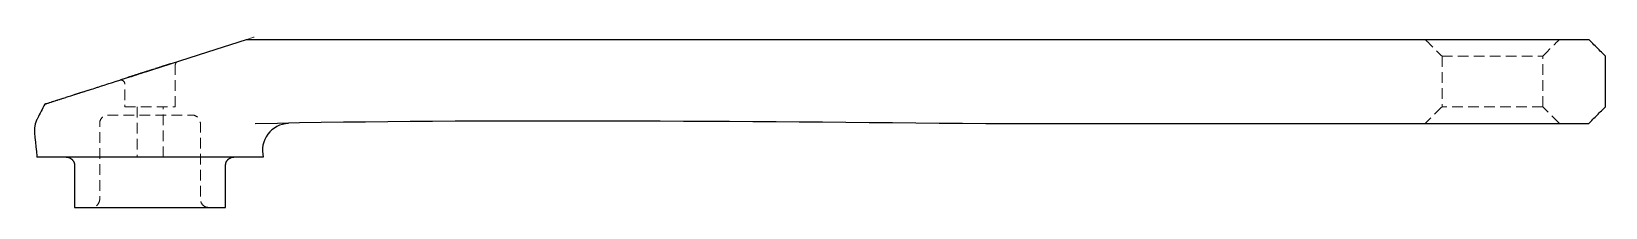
# Model space of a CAD drawing. Header units: millimetres. Extents: x -14 to 173, y -15 to 6.
import ezdxf

# ---------------------------------------------------------------- set-up
doc = ezdxf.new("R2010")
doc.units = ezdxf.units.MM
doc.linetypes.add('HIDDEN', pattern=[1.905, 1.27, -0.635])

msp = doc.modelspace()

# ---------------------------------------------------------------- linework, layer by layer
at = {"color": 7, "linetype": 'HIDDEN', "lineweight": 18}
for p, q in [((4.09, 2.63), (11.5, 5)), ((154, 3), (166, 3)), ((154, 3), (154, -3)), ((166, -3), (166, 3)), ((-3.64, 0.15), (-5.51, -0.44)), ((-7.76, -1.16), (-9.88, -1.84)), ((-7.71, -1.15), (-7.72, -1.15)), ((-7.63, -1.12), (-7.63, -1.12)), ((-5.74, -0.52), (-7.36, -1.04)), ((-12.44, -2.66), (-12.45, -2.66)), ((-12.35, -2.63), (-12.35, -2.63)), ((-12.16, -2.57), (-12.2, -2.58)), ((-10.04, -1.89), (-10.34, -1.99)), ((-3, -2.77), (-3, -3)), ((-3, -3), (3, -3)), ((-1.55, -3), (-1.55, -9)), ((1.55, -9), (1.55, -3)), ((166, -3), (154, -3))]:
    msp.add_line(p, q, dxfattribs=at)
at = {"color": 7, "linetype": 'Continuous', "lineweight": 25}
for p, q in [((173.49, -3), (173.49, 3)), ((-12.55, -2.69), (-12.55, -2.69)), ((-12.48, -2.67), (-12.49, -2.68)), ((99.63, -5), (112, -5)), ((13.5, -9), (-13.5, -9)), ((-9, -15), (9, -15))]:
    msp.add_line(p, q, dxfattribs=at)
at = {"color": 7, "linetype": 'Continuous', "lineweight": 25, "flags": 128}
for points in [[(-12.16, -2.57), (-12.08, -2.55), (-11.99, -2.52), (-11.95, -2.5), (-11.8, -2.46), (-11.79, -2.45), (-11.63, -2.4), (-11.56, -2.38), (-11.45, -2.34), (-11.3, -2.3), (-11.25, -2.28), (-11.04, -2.21), (-11.01, -2.2), (-10.81, -2.14), (-10.7, -2.1), (-10.57, -2.06), (-10.36, -1.99), (-10.31, -1.98), (-10.03, -1.89), (-9.99, -1.88), (-9.75, -1.8), (-9.6, -1.75), (-9.44, -1.7), (-9.19, -1.62), (-9.13, -1.6), (-8.8, -1.5), (-8.75, -1.48), (-8.46, -1.39), (-8.29, -1.33), (-8.11, -1.28), (-7.81, -1.18), (-7.75, -1.16), (-7.37, -1.04), (-7.32, -1.02), (-6.99, -0.92), (-6.8, -0.86), (-6.59, -0.79), (-6.27, -0.69), (-6.19, -0.66), (-5.78, -0.53), (-5.73, -0.51), (-5.36, -0.39), (-5.17, -0.33), (-4.93, -0.26), (-4.59, -0.15), (-4.49, -0.12), (-4.05, 0.02), (-4.01, 0.04), (-3.61, 0.17), (-3.42, 0.23), (-3.16, 0.31), (-2.82, 0.42), (-2.7, 0.46), (-2.24, 0.6), (-2.22, 0.61), (-1.78, 0.75), (-1.61, 0.8), (-1.32, 0.9), (-1, 1), (-0.85, 1.05), (-0.39, 1.2), (-0.39, 1.2), (0.08, 1.34), (0.23, 1.39), (6.88, 3.52), (11.5, 5), (37.87, 5), (99.63, 5), (103.75, 5), (107.87, 5), (112, 5), (116.13, 5), (120.26, 5), (142.79, 5), (143.68, 5), (144.57, 5), (145.46, 5), (146.32, 5), (147.17, 5), (147.99, 5), (148.78, 5), (149.54, 5), (150.26, 5), (150.94, 5), (151.58, 5), (152.2, 5), (152.86, 5), (153.56, 5), (154.31, 5), (155.08, 5), (155.88, 5), (156.71, 5), (157.56, 5), (158.42, 5), (159.28, 5), (160.16, 5), (161.03, 5), (161.9, 5), (162.75, 5), (163.59, 5), (164.41, 5), (165.2, 5), (165.97, 5), (166.69, 5), (167.38, 5), (168.03, 5), (168.63, 5), (169.19, 5), (169.68, 5), (170.13, 5), (170.51, 5), (170.83, 5), (171.1, 5), (171.29, 5), (171.43, 5), (171.49, 5), (171.49, 5)], [(-12.55, -2.69), (-12.55, -2.69), (-12.53, -2.69), (-12.53, -2.69), (-12.5, -2.68), (-12.48, -2.67), (-12.45, -2.66), (-12.4, -2.65), (-12.38, -2.64), (-12.3, -2.62), (-12.3, -2.62), (-12.2, -2.58), (-12.16, -2.57)], [(-10, -9), (-9.98, -9), (-9.91, -9), (-9.88, -9.01), (-9.83, -9.02), (-9.79, -9.02), (-9.74, -9.03), (-9.71, -9.05), (-9.66, -9.06), (-9.62, -9.08), (-9.58, -9.09), (-9.54, -9.11), (-9.5, -9.13), (-9.47, -9.16), (-9.43, -9.18), (-9.39, -9.21), (-9.36, -9.23), (-9.33, -9.26), (-9.29, -9.29), (-9.26, -9.32), (-9.23, -9.36), (-9.21, -9.39), (-9.18, -9.43), (-9.16, -9.46), (-9.13, -9.5), (-9.11, -9.54), (-9.09, -9.58), (-9.08, -9.62), (-9.06, -9.66), (-9.05, -9.7), (-9.03, -9.74), (-9.02, -9.78), (-9.02, -9.83), (-9.01, -9.87), (-9, -9.91), (-9, -9.96), (-9, -10), (-9, -12.5), (-9, -15), (-9, -15)], [(9, -15), (9, -12.5), (9, -10), (9, -9.96), (9, -9.91), (9.01, -9.87), (9.02, -9.83), (9.02, -9.78), (9.03, -9.74), (9.05, -9.7), (9.06, -9.66), (9.08, -9.62), (9.09, -9.58), (9.11, -9.54), (9.13, -9.5), (9.16, -9.46), (9.18, -9.43), (9.21, -9.39), (9.23, -9.36), (9.26, -9.32), (9.29, -9.29), (9.33, -9.26), (9.36, -9.23), (9.39, -9.21), (9.43, -9.18), (9.47, -9.16), (9.5, -9.13), (9.54, -9.11), (9.58, -9.09), (9.62, -9.08), (9.66, -9.06), (9.71, -9.05), (9.74, -9.03), (9.79, -9.02), (9.83, -9.02), (9.88, -9.01), (9.91, -9), (9.98, -9), (10, -9), (10, -9)]]:
    msp.add_lwpolyline(points, dxfattribs=at)
at = {"color": 7, "linetype": 'HIDDEN', "lineweight": 18, "flags": 128}
for points in [[(-5.77, -0.53), (-3.65, 0.15), (-3.61, 0.16), (-3.61, 0.16), (-3.57, 0.17), (-3.57, 0.17), (-3.53, 0.17), (-3.53, 0.17), (-3.48, 0.17), (-3.48, 0.17), (-3.44, 0.17), (-3.44, 0.17), (-3.4, 0.16), (-3.4, 0.16), (-3.36, 0.15), (-3.36, 0.15), (-3.32, 0.14), (-3.32, 0.14), (-3.28, 0.12), (-3.28, 0.12), (-3.24, 0.1), (-3.24, 0.1), (-3.21, 0.08), (-3.21, 0.08), (-3.17, 0.05), (-3.17, 0.05), (-3.14, 0.02), (-3.14, 0.02), (-3.11, -0.01), (-3.11, -0.01), (-3.09, -0.04), (-3.09, -0.04), (-3.06, -0.08), (-3.06, -0.08), (-3.05, -0.12), (-3.05, -0.12), (-3.03, -0.16), (-3.03, -0.16), (-3.02, -0.2), (-3.02, -0.2), (-3.01, -0.24), (-3.01, -0.24), (-3, -0.28), (-3, -0.28), (-3, -0.3), (-3, -0.32), (-3, -2.77), (-3, -3), (-3, -3)], [(-5.17, -0.33), (-5.17, -0.33), (-5.22, -0.35), (-5.39, -0.4)], [(-12.54, -2.69), (-12.54, -2.69), (-12.55, -2.69), (-12.55, -2.69)], [(-12.43, -2.66), (-12.43, -2.66), (-12.48, -2.67), (-12.49, -2.68), (-12.5, -2.68)], [(-12.05, -2.54), (-12.05, -2.54), (-12.16, -2.57), (-12.17, -2.57), (-12.27, -2.61), (-12.29, -2.61)], [(-11.66, -2.41), (-11.75, -2.44), (-11.79, -2.45), (-11.91, -2.49), (-11.98, -2.52)], [(-10.5, -2.04), (-11.8, -2.46), (-11.8, -2.46), (-11.8, -2.46), (-11.8, -2.46), (-11.8, -2.46), (-11.8, -2.46), (-11.8, -2.46), (-11.8, -2.46), (-11.8, -2.46), (-11.79, -2.45), (-11.7, -2.42), (-11.7, -2.42)], [(-11.14, -2.24), (-11.19, -2.26), (-11.3, -2.3), (-11.4, -2.33), (-11.41, -2.33)], [(-10.43, -2.02), (-10.49, -2.04), (-10.53, -2.05)], [(7, -15), (6.98, -15), (6.91, -15), (6.88, -14.99), (6.83, -14.98), (6.79, -14.98), (6.74, -14.97), (6.71, -14.95), (6.66, -14.94), (6.62, -14.92), (6.58, -14.91), (6.54, -14.89), (6.5, -14.87), (6.47, -14.84), (6.43, -14.82), (6.39, -14.79), (6.36, -14.77), (6.33, -14.74), (6.29, -14.71), (6.26, -14.68), (6.23, -14.64), (6.21, -14.61), (6.18, -14.57), (6.16, -14.54), (6.13, -14.5), (6.11, -14.46), (6.09, -14.42), (6.08, -14.38), (6.06, -14.34), (6.05, -14.3), (6.03, -14.26), (6.02, -14.22), (6.02, -14.17), (6.01, -14.13), (6, -14.09), (6, -14.04), (6, -14), (6, -9.5), (6, -5), (6, -4.96), (6, -4.91), (5.99, -4.87), (5.98, -4.83), (5.98, -4.78), (5.97, -4.74), (5.95, -4.7), (5.94, -4.66), (5.92, -4.62), (5.91, -4.58), (5.89, -4.54), (5.87, -4.5), (5.84, -4.46), (5.82, -4.43), (5.79, -4.39), (5.77, -4.36), (5.74, -4.32), (5.71, -4.29), (5.67, -4.26), (5.64, -4.23), (5.61, -4.21), (5.57, -4.18), (5.53, -4.16), (5.5, -4.13), (5.46, -4.11), (5.42, -4.09), (5.38, -4.08), (5.34, -4.06), (5.29, -4.05), (5.26, -4.03), (5.21, -4.02), (5.17, -4.02), (5.12, -4.01), (5.09, -4), (5.08, -4), (5, -4), (0, -4), (-5, -4), (-5.08, -4), (-5.09, -4), (-5.12, -4.01), (-5.17, -4.02), (-5.21, -4.02), (-5.26, -4.03), (-5.29, -4.05), (-5.34, -4.06), (-5.38, -4.08), (-5.42, -4.09), (-5.46, -4.11), (-5.5, -4.13), (-5.53, -4.16), (-5.57, -4.18), (-5.61, -4.21), (-5.64, -4.23), (-5.67, -4.26), (-5.71, -4.29), (-5.74, -4.32), (-5.77, -4.36), (-5.79, -4.39), (-5.82, -4.43), (-5.84, -4.46), (-5.87, -4.5), (-5.89, -4.54), (-5.91, -4.58), (-5.92, -4.62), (-5.94, -4.66), (-5.95, -4.7), (-5.97, -4.74), (-5.98, -4.78), (-5.98, -4.83), (-5.99, -4.87), (-6, -4.91), (-6, -4.96), (-6, -5), (-6, -9.5), (-6, -14), (-6, -14.04), (-6, -14.09), (-6.01, -14.13), (-6.02, -14.17), (-6.02, -14.22), (-6.03, -14.26), (-6.05, -14.3), (-6.06, -14.34), (-6.08, -14.38), (-6.09, -14.42), (-6.11, -14.46), (-6.13, -14.5), (-6.16, -14.54), (-6.18, -14.57), (-6.21, -14.61), (-6.23, -14.64), (-6.26, -14.68), (-6.29, -14.71), (-6.33, -14.74), (-6.36, -14.77), (-6.39, -14.79), (-6.43, -14.82), (-6.47, -14.84), (-6.5, -14.87), (-6.54, -14.89), (-6.58, -14.91), (-6.62, -14.92), (-6.66, -14.94), (-6.71, -14.95), (-6.74, -14.97), (-6.79, -14.98), (-6.83, -14.98), (-6.88, -14.99), (-6.91, -15), (-6.98, -15), (-7, -15), (-7, -15)], [(12.53, -5), (12.55, -5), (12.59, -5), (12.59, -5)], [(12.59, -5), (12.58, -5), (12.58, -5), (12.57, -5), (12.57, -5)]]:
    msp.add_lwpolyline(points, dxfattribs=at)
at = {"color": 7, "linetype": 'Continuous', "lineweight": 25}
msp.add_arc((16.6, -8.2), 3.2, 91.8578, 194.4774, dxfattribs=at)
at = {"color": 7, "linetype": 'HIDDEN', "lineweight": 18}
for points, knots in [([(11.5, 5), (11.5, 5), (14.46, 5.95), (9.68, 4.42), (4.91, 2.89)], [0, 0, 0, 0, 0.000001, 1, 1, 1, 1]), ([(152, 5), (152, 5), (152.66, 4.33), (153.33, 3.67), (154, 3)], [0, 0, 0, 0, 0.000005, 1, 1, 1, 1]), ([(166, 3), (166, 3), (166.66, 3.67), (167.33, 4.33), (168, 5)], [0, 0, 0, 0, 0.000019, 1, 1, 1, 1]), ([(3, -3), (3, -3), (3, -3), (3, -1.36), (2.95, 0.28), (3, 1.93), (3, 1.95), (3, 1.97), (3.01, 2), (3.01, 2.03), (3.02, 2.06), (3.03, 2.08), (3.04, 2.1), (3.04, 2.12), (3.05, 2.14), (3.06, 2.16), (3.08, 2.19), (3.1, 2.21), (3.11, 2.23), (3.13, 2.25), (3.15, 2.27), (3.17, 2.29), (3.2, 2.31), (3.22, 2.33), (3.24, 2.34), (3.27, 2.36), (3.29, 2.37), (3.3, 2.37), (3.32, 2.38), (3.32, 2.38), (3.34, 2.39), (3.35, 2.39)], [0, 0, 0, 0, 0.000018, 0.000035, 0.886306, 0.890149, 0.891473, 0.896641, 0.901808, 0.906976, 0.912144, 0.917312, 0.922479, 0.922584, 0.927647, 0.932815, 0.937982, 0.94315, 0.948317, 0.953485, 0.958653, 0.96382, 0.968988, 0.974156, 0.979323, 0.984491, 0.989659, 0.989661, 0.994828, 0.994834, 1, 1, 1, 1]), ([(3, -3), (3, -3), (3, -3), (3, -1.36), (2.95, 0.28), (3, 1.93), (3, 1.94), (3, 1.94)], [0, 0, 0, 0, 0.000019, 0.000037, 0.995709, 0.999973, 1, 1, 1, 1]), ([(3.04, 2.11), (3.04, 2.11), (3.04, 2.12), (3.05, 2.14), (3.06, 2.16), (3.08, 2.19), (3.1, 2.21), (3.11, 2.23), (3.13, 2.25), (3.15, 2.27), (3.17, 2.29), (3.2, 2.31), (3.22, 2.33), (3.24, 2.34), (3.27, 2.36), (3.29, 2.37), (3.3, 2.37), (3.32, 2.38), (3.32, 2.38), (3.33, 2.38), (3.33, 2.39)], [0, 0, 0, 0, 0.013286, 0.066002, 0.135846, 0.205689, 0.275533, 0.345376, 0.415219, 0.485063, 0.554907, 0.62475, 0.694593, 0.764437, 0.83428, 0.904124, 0.90415, 0.973984, 0.974068, 1, 1, 1, 1]), ([(-0.39, 1.2), (-0.39, 1.2), (-0.39, 1.2), (-0.39, 1.2), (-0.39, 1.2), (-0.39, 1.2)], [0, 0, 0, 0, 0.085781, 0.958618, 1, 1, 1, 1]), ([(-9.99, -1.88), (-9.99, -1.88), (-9.99, -1.88), (-9.89, -1.84), (-9.85, -1.83), (-9.82, -1.82)], [0, 0, 0, 0, 0.00371, 0.011823, 1, 1, 1, 1]), ([(-9.6, -1.75), (-9.59, -1.75), (-9.58, -1.75), (-9.59, -1.75), (-9.6, -1.75)], [0, 0, 0, 0, 0.531273, 1, 1, 1, 1]), ([(-9.38, -1.68), (-9.37, -1.68), (-8.9, -1.53), (-8.11, -1.27), (-7.33, -1.03)], [0, 0, 0, 0, 0.022241, 1, 1, 1, 1]), ([(-8.96, -1.55), (-8.99, -1.56), (-9.2, -1.62), (-8.35, -1.35), (-8.08, -1.27), (-7.96, -1.23)], [0, 0, 0, 0, 0.078397, 0.606479, 1, 1, 1, 1]), ([(-8.55, -1.42), (-8.58, -1.43), (-8.62, -1.44), (-8.83, -1.51), (-8.8, -1.5), (-8.8, -1.5), (-8.8, -1.5)], [0, 0, 0, 0, 0.7892664, 0.9973392, 0.9981841, 1, 1, 1, 1]), ([(-8.03, -1.25), (-8.08, -1.26), (-8.13, -1.28), (-8.38, -1.36), (-8.33, -1.34), (-8.37, -1.36), (-8.42, -1.38)], [0, 0, 0, 0, 0.657238, 0.820582, 0.821582, 1, 1, 1, 1]), ([(-7.94, -1.22), (-7.98, -1.23), (-8.06, -1.26), (-8.37, -1.36), (-8.29, -1.33), (-8.3, -1.33), (-8.3, -1.34)], [0, 0, 0, 0, 0.46048, 0.969745, 0.969786, 1, 1, 1, 1]), ([(-6.19, -0.66), (-6.19, -0.66), (-6.16, -0.65), (-6.22, -0.67), (-6.27, -0.69)], [0, 0, 0, 0, 0.001233, 1, 1, 1, 1]), ([(-5.17, -0.33), (-5.17, -0.33), (-5.16, -0.33), (-5.2, -0.35), (-5.22, -0.35), (-5.22, -0.35)], [0, 0, 0, 0, 0.00019, 0.999624, 1, 1, 1, 1]), ([(-12.55, -2.69), (-12.55, -2.69), (-12.55, -2.69), (-12.55, -2.69), (-12.55, -2.69)], [0, 0, 0, 0, 0.189841, 1, 1, 1, 1]), ([(-12.06, -2.54), (-12.06, -2.54), (-12.03, -2.53), (-12.04, -2.53), (-11.95, -2.5), (-11.95, -2.5), (-11.94, -2.5)], [0, 0, 0, 0, 0.148932, 0.665927, 0.66617, 1, 1, 1, 1]), ([(-11.36, -2.31), (-11.33, -2.31), (-11.27, -2.29), (-11.26, -2.28), (-11.16, -2.25), (-11.15, -2.25), (-11.14, -2.24)], [0, 0, 0, 0, 0.278264, 0.76653, 0.766632, 1, 1, 1, 1]), ([(-10.53, -2.05), (-10.52, -2.05), (-10.51, -2.04), (-10.46, -2.03), (-10.44, -2.02), (-10.43, -2.02)], [0, 0, 0, 0, 0.386555, 0.388223, 1, 1, 1, 1]), ([(154, -3), (153.33, -3.67), (152.66, -4.33), (152, -5), (152, -5)], [0, 0, 0, 0, 0.999995, 1, 1, 1, 1]), ([(168, -5), (167.33, -4.33), (166.66, -3.67), (166, -3), (166, -3)], [0, 0, 0, 0, 0.999981, 1, 1, 1, 1]), ([(12.59, -5), (12.58, -5), (12.57, -5), (12.55, -5), (12.53, -5), (12.53, -5)], [0, 0, 0, 0, 0.055942, 0.51384, 1, 1, 1, 1])]:
    msp.add_open_spline(points, degree=3, knots=knots, dxfattribs=at)
at = {"color": 7, "linetype": 'Continuous', "lineweight": 25}
for points, knots in [([(173.49, 3), (173.16, 3.33), (172.49, 4), (171.82, 4.67), (171.49, 5)], [0, 0, 0, 0, 0.499972, 1, 1, 1, 1]), ([(2.53, 2.13), (2.52, 2.13), (2.48, 2.11), (2.38, 2.08), (2.28, 2.05), (2.17, 2.01), (2.05, 1.97), (1.93, 1.94), (1.8, 1.89), (1.67, 1.85), (1.53, 1.81), (1.4, 1.77), (1.24, 1.72), (1.11, 1.67), (0.95, 1.62), (0.81, 1.58), (0.7, 1.55), (0.66, 1.53)], [0, 0, 0, 0, 0.049267, 0.138237, 0.226913, 0.316269, 0.39458, 0.473666, 0.543523, 0.614062, 0.676537, 0.740001, 0.796382, 0.853689, 0.904825, 0.957028, 1, 1, 1, 1]), ([(0.47, 1.47), (0.42, 1.45), (0.32, 1.42), (0.18, 1.38), (0.01, 1.32), (-0.15, 1.27), (-0.31, 1.22), (-0.47, 1.17), (-0.63, 1.12), (-0.79, 1.07), (-0.94, 1.02), (-1.11, 0.97), (-1.25, 0.92), (-1.41, 0.87), (-1.55, 0.83), (-1.7, 0.78), (-1.83, 0.73), (-1.98, 0.69), (-2.1, 0.65), (-2.24, 0.6), (-2.35, 0.57), (-2.48, 0.53), (-2.62, 0.48), (-3.13, 0.32), (-3.52, 0.19)], [0, 0, 0, 0, 0.031036, 0.06722, 0.100588, 0.134508, 0.166538, 0.198921, 0.230475, 0.262157, 0.294177, 0.326106, 0.359663, 0.392931, 0.429138, 0.464917, 0.504998, 0.544602, 0.589865, 0.634643, 0.686562, 0.738065, 0.79836, 1, 1, 1, 1]), ([(-12.55, -2.69), (-12.84, -3.26), (-13.15, -3.88), (-14.16, -5.78), (-13.5, -7.48), (-13.5, -8.97), (-13.5, -9)], [0, 0, 0, 0, 0.293247, 0.318357, 0.985656, 1, 1, 1, 1]), ([(171.49, -5), (171.82, -4.67), (172.49, -4), (173.16, -3.33), (173.49, -3)], [0, 0, 0, 0, 0.500028, 1, 1, 1, 1]), ([(12.57, -5), (12.57, -5), (12.58, -5), (40.23, -4.42), (69.93, -4.71), (99.63, -5)], [0, 0, 0, 0, 0.000236, 0.000266, 1, 1, 1, 1]), ([(112, -5), (113.38, -5), (116.13, -5), (126.39, -5), (135.58, -5), (143.68, -5), (144.58, -5), (145.46, -5), (146.32, -5), (147.17, -5), (147.99, -5), (148.79, -5), (149.55, -5), (150.27, -5), (150.95, -5), (151.57, -5), (152.19, -5), (152.85, -5), (153.56, -5), (154.3, -5), (155.08, -5), (155.88, -5), (156.71, -5), (157.55, -5), (158.41, -5), (159.28, -5), (160.16, -5), (161.03, -5), (161.9, -5), (162.75, -5), (163.59, -5), (164.41, -5), (165.21, -5), (165.97, -5), (166.7, -5), (167.39, -5), (168.04, -5), (168.64, -5), (169.19, -5), (169.69, -5), (170.14, -5), (170.52, -5), (170.85, -5), (171.11, -5), (171.3, -5), (171.44, -5), (171.47, -5), (171.49, -5)], [0, 0, 0, 0, 0.060972, 0.121944, 0.454631, 0.467868, 0.481104, 0.494341, 0.507577, 0.520814, 0.53405, 0.547287, 0.560523, 0.57376, 0.586996, 0.600233, 0.613128, 0.626024, 0.63892, 0.651816, 0.664711, 0.677607, 0.690503, 0.703398, 0.716294, 0.72919, 0.742085, 0.754981, 0.767877, 0.780773, 0.793668, 0.806564, 0.81946, 0.832356, 0.845251, 0.858147, 0.871043, 0.883939, 0.896834, 0.90973, 0.922626, 0.935521, 0.948417, 0.961313, 0.974209, 0.987104, 1, 1, 1, 1])]:
    msp.add_open_spline(points, degree=3, knots=knots, dxfattribs=at)

doc.saveas('drawing.dxf')
